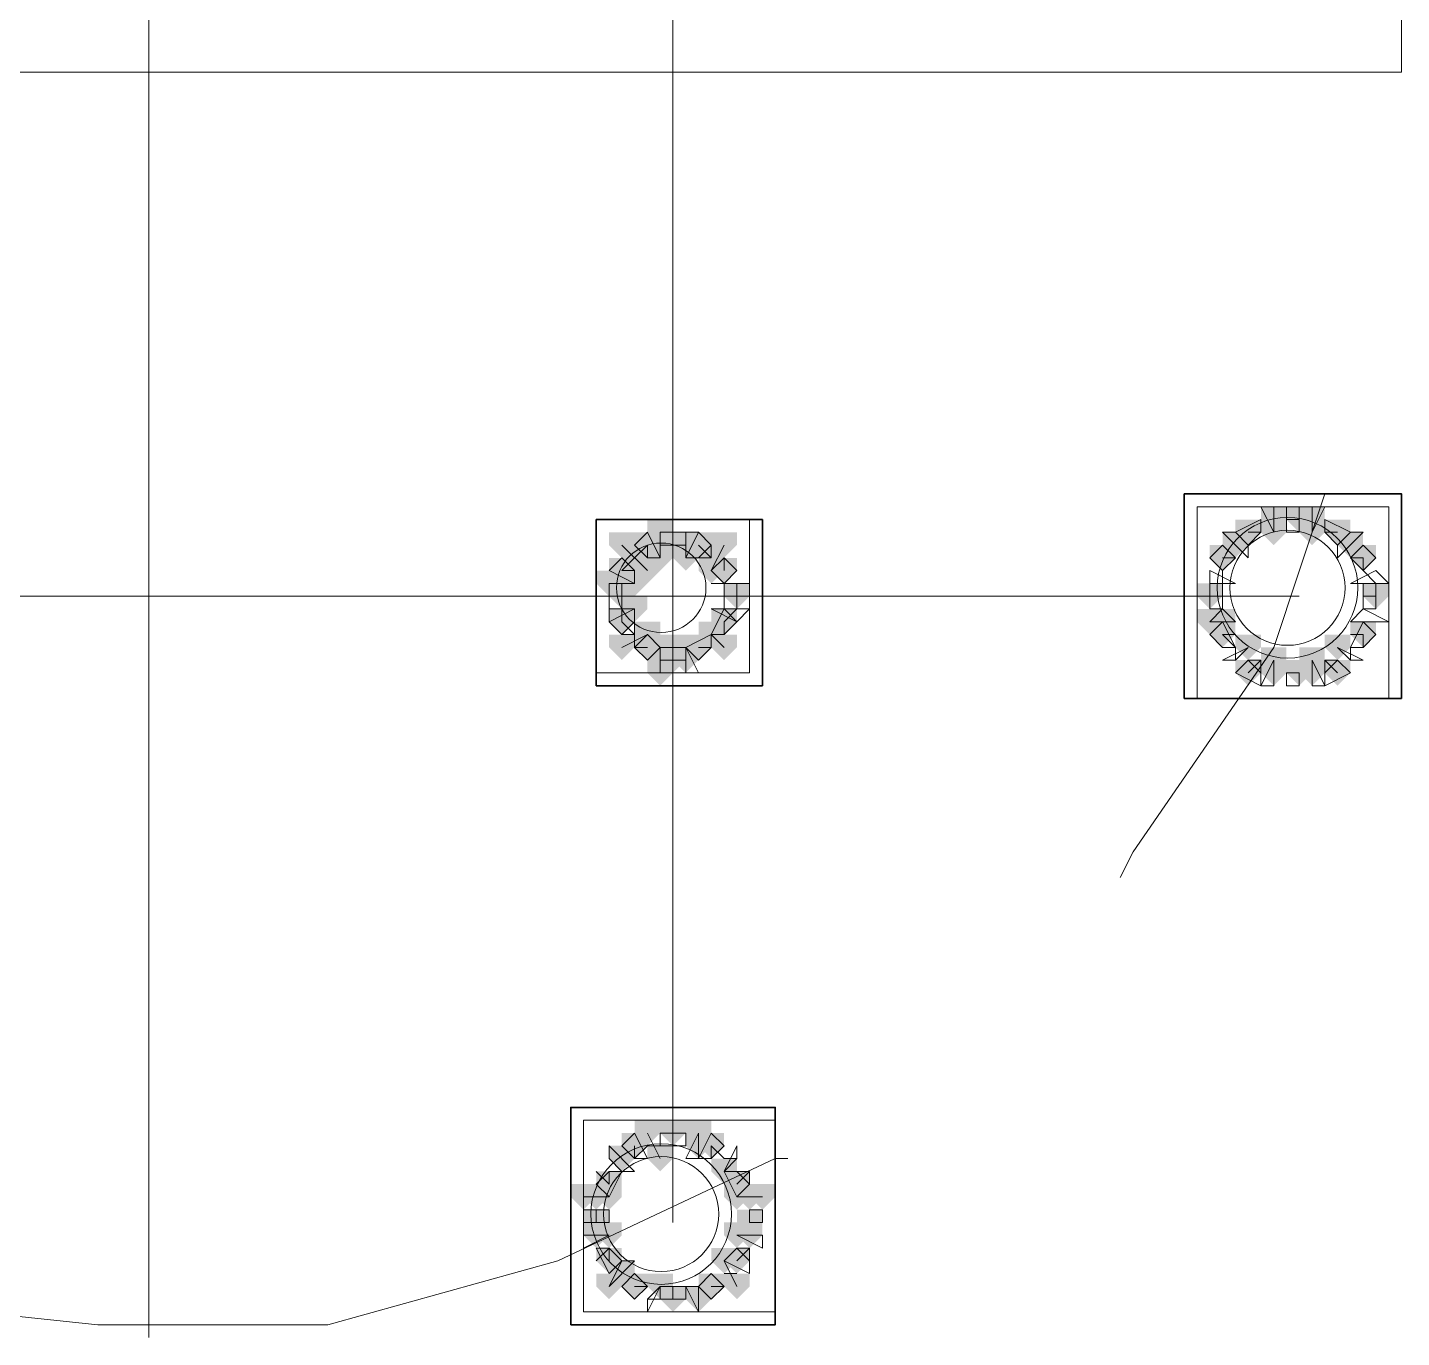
# Model space of a CAD drawing. Header units: millimetres. Extents: x 2315 to 4619, y 1334 to 1897.
# Drawn here: x 3989.43 to 3996, y 1548.66 to 1554.92 of the extents above; entities that cross this region are included whole.
import ezdxf

# ---------------------------------------------------------------- set-up
doc = ezdxf.new("R2010")
doc.units = ezdxf.units.MM
for name, color, linetype, true_color in [('PDF_10', 7, 'Continuous', 0x00b85c), ('PDF_AXIS', 7, 'Continuous', 0x00b85c), ('PDF_柱构件', 7, 'Continuous', 0x00b85c), ('PDF_转运站初步方案', 7, 'Continuous', 0x00b85c)]:
    doc.layers.add(name, color=color, linetype=linetype, true_color=true_color)
doc.layers.add('PDF_中心线层', color=1, linetype='Continuous')
doc.layers.add('PDF_粗实线层', color=7, linetype='Continuous')

msp = doc.modelspace()

# ---------------------------------------------------------------- hatches: boundary and pattern name
at = {"layer": 'PDF_10', "transparency": 33554559}
for points in [[(3995.509, 1552.6298), (3995.448, 1552.6298), (3995.448, 1552.5687), (3995.509, 1552.5076), (3995.5701, 1552.5687), (3995.5701, 1552.6298)], [(3995.509, 1552.6298), (3995.448, 1552.6298), (3995.448, 1552.5687), (3995.509, 1552.5076), (3995.5701, 1552.5687), (3995.5701, 1552.6298)], [(3995.509, 1552.6298), (3995.448, 1552.6298), (3995.448, 1552.5687), (3995.509, 1552.5076), (3995.5701, 1552.5687), (3995.5701, 1552.6298)], [(3995.2647, 1552.5687), (3995.2036, 1552.5687), (3995.2036, 1552.5076), (3995.2647, 1552.4466), (3995.3258, 1552.5076), (3995.3258, 1552.5687)], [(3995.2647, 1552.5687), (3995.2036, 1552.5687), (3995.2036, 1552.5076), (3995.2647, 1552.4466), (3995.3258, 1552.5076), (3995.3258, 1552.5687)], [(3995.6923, 1552.5687), (3995.6312, 1552.5687), (3995.6312, 1552.5076), (3995.6923, 1552.4466), (3995.7534, 1552.5076), (3995.7534, 1552.5687)], [(3995.6923, 1552.5687), (3995.6312, 1552.5687), (3995.6312, 1552.5076), (3995.6923, 1552.4466), (3995.7534, 1552.5076), (3995.7534, 1552.5687)], [(3992.3939, 1552.5076), (3992.3328, 1552.5076), (3992.3328, 1552.4466), (3992.3939, 1552.3855), (3992.455, 1552.4466), (3992.455, 1552.5076)], [(3992.3939, 1552.5076), (3992.3328, 1552.5076), (3992.3328, 1552.4466), (3992.3939, 1552.3855), (3992.455, 1552.4466), (3992.455, 1552.5076)], [(3992.5161, 1552.5076), (3992.455, 1552.5076), (3992.455, 1552.4466), (3992.5161, 1552.3855), (3992.5771, 1552.4466), (3992.5771, 1552.5076)], [(3992.5161, 1552.5076), (3992.455, 1552.5076), (3992.455, 1552.4466), (3992.5161, 1552.3855), (3992.5771, 1552.4466), (3992.5771, 1552.5076)], [(3992.6382, 1552.5076), (3992.5771, 1552.5076), (3992.5771, 1552.4466), (3992.6382, 1552.3855), (3992.6993, 1552.4466), (3992.6993, 1552.5076)], [(3992.6382, 1552.5076), (3992.5771, 1552.5076), (3992.5771, 1552.4466), (3992.6382, 1552.3855), (3992.6993, 1552.4466), (3992.6993, 1552.5076)], [(3995.1425, 1552.4466), (3995.0815, 1552.4466), (3995.0815, 1552.3855), (3995.1425, 1552.3244), (3995.2036, 1552.3855), (3995.2036, 1552.4466)], [(3995.1425, 1552.4466), (3995.0815, 1552.4466), (3995.0815, 1552.3855), (3995.1425, 1552.3244), (3995.2036, 1552.3855), (3995.2036, 1552.4466)], [(3995.8144, 1552.4466), (3995.7534, 1552.4466), (3995.7534, 1552.3855), (3995.8144, 1552.3244), (3995.8755, 1552.3855), (3995.8755, 1552.4466)], [(3995.8144, 1552.4466), (3995.7534, 1552.4466), (3995.7534, 1552.3855), (3995.8144, 1552.3244), (3995.8755, 1552.3855), (3995.8755, 1552.4466)], [(3992.2717, 1552.3855), (3992.2107, 1552.3855), (3992.2107, 1552.3244), (3992.2717, 1552.2633), (3992.3328, 1552.3244), (3992.3328, 1552.3855)], [(3992.2717, 1552.3855), (3992.2107, 1552.3855), (3992.2107, 1552.3244), (3992.2717, 1552.2633), (3992.3328, 1552.3244), (3992.3328, 1552.3855)], [(3992.7604, 1552.3855), (3992.6993, 1552.3855), (3992.6993, 1552.3244), (3992.7604, 1552.2633), (3992.8215, 1552.3244), (3992.8215, 1552.3855)], [(3992.7604, 1552.3855), (3992.6993, 1552.3855), (3992.6993, 1552.3244), (3992.7604, 1552.2633), (3992.8215, 1552.3244), (3992.8215, 1552.3855)], [(3992.7604, 1552.3855), (3992.6993, 1552.3855), (3992.6993, 1552.3244), (3992.7604, 1552.2633), (3992.8215, 1552.3244), (3992.8215, 1552.3855)], [(3992.2717, 1552.2633), (3992.2107, 1552.2633), (3992.2107, 1552.2022), (3992.2717, 1552.1412), (3992.3328, 1552.2022), (3992.3328, 1552.2633)], [(3992.2717, 1552.2633), (3992.2107, 1552.2633), (3992.2107, 1552.2022), (3992.2717, 1552.1412), (3992.3328, 1552.2022), (3992.3328, 1552.2633)], [(3992.8215, 1552.2633), (3992.7604, 1552.2633), (3992.7604, 1552.2022), (3992.8215, 1552.1412), (3992.8825, 1552.2022), (3992.8825, 1552.2633)], [(3992.8215, 1552.2633), (3992.7604, 1552.2633), (3992.7604, 1552.2022), (3992.8215, 1552.1412), (3992.8825, 1552.2022), (3992.8825, 1552.2633)], [(3995.0815, 1552.2633), (3995.0204, 1552.2633), (3995.0204, 1552.2022), (3995.0815, 1552.1412), (3995.1425, 1552.2022), (3995.1425, 1552.2633)], [(3995.0815, 1552.2633), (3995.0204, 1552.2633), (3995.0204, 1552.2022), (3995.0815, 1552.1412), (3995.1425, 1552.2022), (3995.1425, 1552.2633)], [(3995.8755, 1552.2633), (3995.8144, 1552.2633), (3995.8144, 1552.2022), (3995.8755, 1552.1412), (3995.9366, 1552.2022), (3995.9366, 1552.2633)], [(3995.8755, 1552.2633), (3995.8144, 1552.2633), (3995.8144, 1552.2022), (3995.8755, 1552.1412), (3995.9366, 1552.2022), (3995.9366, 1552.2633)], [(3992.2717, 1552.1412), (3992.2107, 1552.1412), (3992.2107, 1552.0801), (3992.2717, 1552.019), (3992.3328, 1552.0801), (3992.3328, 1552.1412)], [(3992.2717, 1552.1412), (3992.2107, 1552.1412), (3992.2107, 1552.0801), (3992.2717, 1552.019), (3992.3328, 1552.0801), (3992.3328, 1552.1412)], [(3992.7604, 1552.1412), (3992.6993, 1552.1412), (3992.6993, 1552.0801), (3992.7604, 1552.019), (3992.8215, 1552.0801), (3992.8215, 1552.1412)], [(3992.7604, 1552.1412), (3992.6993, 1552.1412), (3992.6993, 1552.0801), (3992.7604, 1552.019), (3992.8215, 1552.0801), (3992.8215, 1552.1412)], [(3995.1425, 1552.0801), (3995.0815, 1552.0801), (3995.0815, 1552.019), (3995.1425, 1551.9579), (3995.2036, 1552.019), (3995.2036, 1552.0801)], [(3995.1425, 1552.0801), (3995.0815, 1552.0801), (3995.0815, 1552.019), (3995.1425, 1551.9579), (3995.2036, 1552.019), (3995.2036, 1552.0801)], [(3995.8144, 1552.0801), (3995.7534, 1552.0801), (3995.7534, 1552.019), (3995.8144, 1551.9579), (3995.8755, 1552.019), (3995.8755, 1552.0801)], [(3995.8144, 1552.0801), (3995.7534, 1552.0801), (3995.7534, 1552.019), (3995.8144, 1551.9579), (3995.8755, 1552.019), (3995.8755, 1552.0801)], [(3992.3939, 1552.019), (3992.3328, 1552.019), (3992.3328, 1551.9579), (3992.3939, 1551.8968), (3992.455, 1551.9579), (3992.455, 1552.019)], [(3992.3939, 1552.019), (3992.3328, 1552.019), (3992.3328, 1551.9579), (3992.3939, 1551.8968), (3992.455, 1551.9579), (3992.455, 1552.019)], [(3992.3939, 1552.019), (3992.3328, 1552.019), (3992.3328, 1551.9579), (3992.3939, 1551.8968), (3992.455, 1551.9579), (3992.455, 1552.019)], [(3992.6382, 1552.019), (3992.5771, 1552.019), (3992.5771, 1551.9579), (3992.6382, 1551.8968), (3992.6993, 1551.9579), (3992.6993, 1552.019)], [(3992.6382, 1552.019), (3992.5771, 1552.019), (3992.5771, 1551.9579), (3992.6382, 1551.8968), (3992.6993, 1551.9579), (3992.6993, 1552.019)], [(3992.5161, 1551.9579), (3992.455, 1551.9579), (3992.455, 1551.8968), (3992.5161, 1551.8357), (3992.5771, 1551.8968), (3992.5771, 1551.9579)], [(3992.5161, 1551.9579), (3992.455, 1551.9579), (3992.455, 1551.8968), (3992.5161, 1551.8357), (3992.5771, 1551.8968), (3992.5771, 1551.9579)], [(3995.2647, 1551.8968), (3995.2036, 1551.8968), (3995.2036, 1551.8357), (3995.2647, 1551.7747), (3995.3258, 1551.8357), (3995.3258, 1551.8968)], [(3995.2647, 1551.8968), (3995.2036, 1551.8968), (3995.2036, 1551.8357), (3995.2647, 1551.7747), (3995.3258, 1551.8357), (3995.3258, 1551.8968)], [(3995.509, 1551.8968), (3995.448, 1551.8968), (3995.448, 1551.8357), (3995.509, 1551.7747), (3995.5701, 1551.8357), (3995.5701, 1551.8968)], [(3995.509, 1551.8968), (3995.448, 1551.8968), (3995.448, 1551.8357), (3995.509, 1551.7747), (3995.5701, 1551.8357), (3995.5701, 1551.8968)], [(3995.6923, 1551.8968), (3995.6312, 1551.8968), (3995.6312, 1551.8357), (3995.6923, 1551.7747), (3995.7534, 1551.8357), (3995.7534, 1551.8968)], [(3995.6923, 1551.8968), (3995.6312, 1551.8968), (3995.6312, 1551.8357), (3995.6923, 1551.7747), (3995.7534, 1551.8357), (3995.7534, 1551.8968)], [(3992.5161, 1549.6979), (3992.455, 1549.6979), (3992.455, 1549.6368), (3992.5161, 1549.5757), (3992.5771, 1549.6368), (3992.5771, 1549.6979)], [(3992.5161, 1549.6979), (3992.455, 1549.6979), (3992.455, 1549.6368), (3992.5161, 1549.5757), (3992.5771, 1549.6368), (3992.5771, 1549.6979)], [(3992.3328, 1549.6368), (3992.2717, 1549.6368), (3992.2717, 1549.5757), (3992.3328, 1549.5147), (3992.3939, 1549.5757), (3992.3939, 1549.6368)], [(3992.3328, 1549.6368), (3992.2717, 1549.6368), (3992.2717, 1549.5757), (3992.3328, 1549.5147), (3992.3939, 1549.5757), (3992.3939, 1549.6368)], [(3992.6993, 1549.6368), (3992.6382, 1549.6368), (3992.6382, 1549.5757), (3992.6993, 1549.5147), (3992.7604, 1549.5757), (3992.7604, 1549.6368)], [(3992.6993, 1549.6368), (3992.6382, 1549.6368), (3992.6382, 1549.5757), (3992.6993, 1549.5147), (3992.7604, 1549.5757), (3992.7604, 1549.6368)], [(3992.2107, 1549.4536), (3992.1496, 1549.4536), (3992.1496, 1549.3925), (3992.2107, 1549.3314), (3992.2717, 1549.3925), (3992.2717, 1549.4536)], [(3992.2107, 1549.4536), (3992.1496, 1549.4536), (3992.1496, 1549.3925), (3992.2107, 1549.3314), (3992.2717, 1549.3925), (3992.2717, 1549.4536)], [(3992.8215, 1549.4536), (3992.7604, 1549.4536), (3992.7604, 1549.3925), (3992.8215, 1549.3314), (3992.8825, 1549.3925), (3992.8825, 1549.4536)], [(3992.8215, 1549.4536), (3992.7604, 1549.4536), (3992.7604, 1549.3925), (3992.8215, 1549.3314), (3992.8825, 1549.3925), (3992.8825, 1549.4536)], [(3992.1496, 1549.2703), (3992.0885, 1549.2703), (3992.0885, 1549.2093), (3992.1496, 1549.1482), (3992.2107, 1549.2093), (3992.2107, 1549.2703)], [(3992.1496, 1549.2703), (3992.0885, 1549.2703), (3992.0885, 1549.2093), (3992.1496, 1549.1482), (3992.2107, 1549.2093), (3992.2107, 1549.2703)], [(3992.1496, 1549.2703), (3992.0885, 1549.2703), (3992.0885, 1549.2093), (3992.1496, 1549.1482), (3992.2107, 1549.2093), (3992.2107, 1549.2703)], [(3992.8825, 1549.2703), (3992.8215, 1549.2703), (3992.8215, 1549.2093), (3992.8825, 1549.1482), (3992.9436, 1549.2093), (3992.9436, 1549.2703)], [(3992.8825, 1549.2703), (3992.8215, 1549.2703), (3992.8215, 1549.2093), (3992.8825, 1549.1482), (3992.9436, 1549.2093), (3992.9436, 1549.2703)], [(3992.2107, 1549.0871), (3992.1496, 1549.0871), (3992.1496, 1549.026), (3992.2107, 1548.9649), (3992.2717, 1549.026), (3992.2717, 1549.0871)], [(3992.2107, 1549.0871), (3992.1496, 1549.0871), (3992.1496, 1549.026), (3992.2107, 1548.9649), (3992.2717, 1549.026), (3992.2717, 1549.0871)], [(3992.8215, 1549.0871), (3992.7604, 1549.0871), (3992.7604, 1549.026), (3992.8215, 1548.9649), (3992.8825, 1549.026), (3992.8825, 1549.0871)], [(3992.8215, 1549.0871), (3992.7604, 1549.0871), (3992.7604, 1549.026), (3992.8215, 1548.9649), (3992.8825, 1549.026), (3992.8825, 1549.0871)], [(3992.3328, 1548.9649), (3992.2717, 1548.9649), (3992.2717, 1548.9039), (3992.3328, 1548.8428), (3992.3939, 1548.9039), (3992.3939, 1548.9649)], [(3992.3328, 1548.9649), (3992.2717, 1548.9649), (3992.2717, 1548.9039), (3992.3328, 1548.8428), (3992.3939, 1548.9039), (3992.3939, 1548.9649)], [(3992.3328, 1548.9649), (3992.2717, 1548.9649), (3992.2717, 1548.9039), (3992.3328, 1548.8428), (3992.3939, 1548.9039), (3992.3939, 1548.9649)], [(3992.6993, 1548.9649), (3992.6382, 1548.9649), (3992.6382, 1548.9039), (3992.6993, 1548.8428), (3992.7604, 1548.9039), (3992.7604, 1548.9649)], [(3992.6993, 1548.9649), (3992.6382, 1548.9649), (3992.6382, 1548.9039), (3992.6993, 1548.8428), (3992.7604, 1548.9039), (3992.7604, 1548.9649)], [(3992.6993, 1548.9649), (3992.6382, 1548.9649), (3992.6382, 1548.9039), (3992.6993, 1548.8428), (3992.7604, 1548.9039), (3992.7604, 1548.9649)], [(3992.5161, 1548.9039), (3992.455, 1548.9039), (3992.455, 1548.8428), (3992.5161, 1548.7817), (3992.5771, 1548.8428), (3992.5771, 1548.9039)], [(3992.5161, 1548.9039), (3992.455, 1548.9039), (3992.455, 1548.8428), (3992.5161, 1548.7817), (3992.5771, 1548.8428), (3992.5771, 1548.9039)]]:
    msp.add_hatch(color=256, dxfattribs=at).paths.add_polyline_path(points)
at = {"layer": 'PDF_柱构件', "transparency": 33554559}
for points in [[(3995.3869, 1552.6298), (3995.3258, 1552.6298), (3995.3258, 1552.5687), (3995.3869, 1552.5076), (3995.448, 1552.5687), (3995.448, 1552.6298)], [(3995.5701, 1552.6298), (3995.509, 1552.6298), (3995.509, 1552.5687), (3995.5701, 1552.5076), (3995.6312, 1552.5687), (3995.6312, 1552.6298)], [(3992.455, 1552.5687), (3992.3939, 1552.5687), (3992.3939, 1552.5076), (3992.455, 1552.4466), (3992.5161, 1552.5076), (3992.5161, 1552.5687)], [(3995.3869, 1552.5687), (3995.3258, 1552.5687), (3995.3258, 1552.5076), (3995.3869, 1552.4466), (3995.448, 1552.5076), (3995.448, 1552.5687)], [(3995.5701, 1552.5687), (3995.509, 1552.5687), (3995.509, 1552.5076), (3995.5701, 1552.4466), (3995.6312, 1552.5076), (3995.6312, 1552.5687)], [(3992.2717, 1552.5076), (3992.2107, 1552.5076), (3992.2107, 1552.4466), (3992.2717, 1552.3855), (3992.3328, 1552.4466), (3992.3328, 1552.5076)], [(3992.455, 1552.5076), (3992.3939, 1552.5076), (3992.3939, 1552.4466), (3992.455, 1552.3855), (3992.5161, 1552.4466), (3992.5161, 1552.5076)], [(3992.5771, 1552.5076), (3992.5161, 1552.5076), (3992.5161, 1552.4466), (3992.5771, 1552.3855), (3992.6382, 1552.4466), (3992.6382, 1552.5076)], [(3992.7604, 1552.5076), (3992.6993, 1552.5076), (3992.6993, 1552.4466), (3992.7604, 1552.3855), (3992.8215, 1552.4466), (3992.8215, 1552.5076)], [(3995.2036, 1552.5076), (3995.1425, 1552.5076), (3995.1425, 1552.4466), (3995.2036, 1552.3855), (3995.2647, 1552.4466), (3995.2647, 1552.5076)], [(3995.7534, 1552.5076), (3995.6923, 1552.5076), (3995.6923, 1552.4466), (3995.7534, 1552.3855), (3995.8144, 1552.4466), (3995.8144, 1552.5076)], [(3992.3328, 1552.4466), (3992.2717, 1552.4466), (3992.2717, 1552.3855), (3992.3328, 1552.3244), (3992.3939, 1552.3855), (3992.3939, 1552.4466)], [(3992.455, 1552.4466), (3992.3939, 1552.4466), (3992.3939, 1552.3855), (3992.455, 1552.3244), (3992.5161, 1552.3855), (3992.5161, 1552.4466)], [(3992.5771, 1552.4466), (3992.5161, 1552.4466), (3992.5161, 1552.3855), (3992.5771, 1552.3244), (3992.6382, 1552.3855), (3992.6382, 1552.4466)], [(3992.6993, 1552.4466), (3992.6382, 1552.4466), (3992.6382, 1552.3855), (3992.6993, 1552.3244), (3992.7604, 1552.3855), (3992.7604, 1552.4466)], [(3992.2107, 1552.3244), (3992.1496, 1552.3244), (3992.1496, 1552.2633), (3992.2107, 1552.2022), (3992.2717, 1552.2633), (3992.2717, 1552.3244)], [(3992.2717, 1552.3244), (3992.2107, 1552.3244), (3992.2107, 1552.2633), (3992.2717, 1552.2022), (3992.3328, 1552.2633), (3992.3328, 1552.3244)], [(3992.3328, 1552.3244), (3992.2717, 1552.3244), (3992.2717, 1552.2633), (3992.3328, 1552.2022), (3992.3939, 1552.2633), (3992.3939, 1552.3244)], [(3992.3939, 1552.3855), (3992.3328, 1552.3855), (3992.3328, 1552.3244), (3992.3939, 1552.2633), (3992.455, 1552.3244), (3992.455, 1552.3855)], [(3992.6993, 1552.3855), (3992.6382, 1552.3855), (3992.6382, 1552.3244), (3992.6993, 1552.2633), (3992.7604, 1552.3244), (3992.7604, 1552.3855)], [(3992.3328, 1552.2022), (3992.2717, 1552.2022), (3992.2717, 1552.1412), (3992.3328, 1552.0801), (3992.3939, 1552.1412), (3992.3939, 1552.2022)], [(3995.0815, 1552.1412), (3995.0204, 1552.1412), (3995.0204, 1552.0801), (3995.0815, 1552.019), (3995.1425, 1552.0801), (3995.1425, 1552.1412)], [(3995.1425, 1552.1412), (3995.0815, 1552.1412), (3995.0815, 1552.0801), (3995.1425, 1552.019), (3995.2036, 1552.0801), (3995.2036, 1552.1412)], [(3992.3939, 1552.0801), (3992.3328, 1552.0801), (3992.3328, 1552.019), (3992.3939, 1551.9579), (3992.455, 1552.019), (3992.455, 1552.0801)], [(3992.6993, 1552.0801), (3992.6382, 1552.0801), (3992.6382, 1552.019), (3992.6993, 1551.9579), (3992.7604, 1552.019), (3992.7604, 1552.0801)], [(3992.2717, 1552.019), (3992.2107, 1552.019), (3992.2107, 1551.9579), (3992.2717, 1551.8968), (3992.3328, 1551.9579), (3992.3328, 1552.019)], [(3992.455, 1552.019), (3992.3939, 1552.019), (3992.3939, 1551.9579), (3992.455, 1551.8968), (3992.5161, 1551.9579), (3992.5161, 1552.019)], [(3992.5771, 1552.019), (3992.5161, 1552.019), (3992.5161, 1551.9579), (3992.5771, 1551.8968), (3992.6382, 1551.9579), (3992.6382, 1552.019)], [(3992.7604, 1552.019), (3992.6993, 1552.019), (3992.6993, 1551.9579), (3992.7604, 1551.8968), (3992.8215, 1551.9579), (3992.8215, 1552.019)], [(3995.2647, 1552.019), (3995.2036, 1552.019), (3995.2036, 1551.9579), (3995.2647, 1551.8968), (3995.3258, 1551.9579), (3995.3258, 1552.019)], [(3995.6923, 1552.019), (3995.6312, 1552.019), (3995.6312, 1551.9579), (3995.6923, 1551.8968), (3995.7534, 1551.9579), (3995.7534, 1552.019)], [(3992.455, 1551.9579), (3992.3939, 1551.9579), (3992.3939, 1551.8968), (3992.455, 1551.8357), (3992.5161, 1551.8968), (3992.5161, 1551.9579)], [(3992.5771, 1551.9579), (3992.5161, 1551.9579), (3992.5161, 1551.8968), (3992.5771, 1551.8357), (3992.6382, 1551.8968), (3992.6382, 1551.9579)], [(3995.3869, 1551.9579), (3995.3258, 1551.9579), (3995.3258, 1551.8968), (3995.3869, 1551.8357), (3995.448, 1551.8968), (3995.448, 1551.9579)], [(3995.5701, 1551.9579), (3995.509, 1551.9579), (3995.509, 1551.8968), (3995.5701, 1551.8357), (3995.6312, 1551.8968), (3995.6312, 1551.9579)], [(3992.455, 1551.8968), (3992.3939, 1551.8968), (3992.3939, 1551.8357), (3992.455, 1551.7747), (3992.5161, 1551.8357), (3992.5161, 1551.8968)], [(3995.3869, 1551.8968), (3995.3258, 1551.8968), (3995.3258, 1551.8357), (3995.3869, 1551.7747), (3995.448, 1551.8357), (3995.448, 1551.8968)], [(3995.5701, 1551.8968), (3995.509, 1551.8968), (3995.509, 1551.8357), (3995.5701, 1551.7747), (3995.6312, 1551.8357), (3995.6312, 1551.8968)], [(3992.3939, 1549.6979), (3992.3328, 1549.6979), (3992.3328, 1549.6368), (3992.3939, 1549.5757), (3992.455, 1549.6368), (3992.455, 1549.6979)], [(3992.6382, 1549.6979), (3992.5771, 1549.6979), (3992.5771, 1549.6368), (3992.6382, 1549.5757), (3992.6993, 1549.6368), (3992.6993, 1549.6979)], [(3992.6382, 1549.6368), (3992.5771, 1549.6368), (3992.5771, 1549.5757), (3992.6382, 1549.5147), (3992.6993, 1549.5757), (3992.6993, 1549.6368)], [(3992.2717, 1549.5757), (3992.2107, 1549.5757), (3992.2107, 1549.5147), (3992.2717, 1549.4536), (3992.3328, 1549.5147), (3992.3328, 1549.5757)], [(3992.455, 1549.5757), (3992.3939, 1549.5757), (3992.3939, 1549.5147), (3992.455, 1549.4536), (3992.5161, 1549.5147), (3992.5161, 1549.5757)], [(3992.7604, 1549.5147), (3992.6993, 1549.5147), (3992.6993, 1549.4536), (3992.7604, 1549.3925), (3992.8215, 1549.4536), (3992.8215, 1549.5147)], [(3992.0885, 1549.3925), (3992.0274, 1549.3925), (3992.0274, 1549.3314), (3992.0885, 1549.2703), (3992.1496, 1549.3314), (3992.1496, 1549.3925)], [(3992.1496, 1549.3925), (3992.0885, 1549.3925), (3992.0885, 1549.3314), (3992.1496, 1549.2703), (3992.2107, 1549.3314), (3992.2107, 1549.3925)], [(3992.2107, 1549.3925), (3992.1496, 1549.3925), (3992.1496, 1549.3314), (3992.2107, 1549.2703), (3992.2717, 1549.3314), (3992.2717, 1549.3925)], [(3992.8215, 1549.3925), (3992.7604, 1549.3925), (3992.7604, 1549.3314), (3992.8215, 1549.2703), (3992.8825, 1549.3314), (3992.8825, 1549.3925)], [(3992.8825, 1549.3925), (3992.8215, 1549.3925), (3992.8215, 1549.3314), (3992.8825, 1549.2703), (3992.9436, 1549.3314), (3992.9436, 1549.3925)], [(3992.9436, 1549.3925), (3992.8825, 1549.3925), (3992.8825, 1549.3314), (3992.9436, 1549.2703), (3993.0047, 1549.3314), (3993.0047, 1549.3925)], [(3992.1496, 1549.2093), (3992.0885, 1549.2093), (3992.0885, 1549.1482), (3992.1496, 1549.0871), (3992.2107, 1549.1482), (3992.2107, 1549.2093)], [(3992.2107, 1549.2093), (3992.1496, 1549.2093), (3992.1496, 1549.1482), (3992.2107, 1549.0871), (3992.2717, 1549.1482), (3992.2717, 1549.2093)], [(3992.8215, 1549.2093), (3992.7604, 1549.2093), (3992.7604, 1549.1482), (3992.8215, 1549.0871), (3992.8825, 1549.1482), (3992.8825, 1549.2093)], [(3992.8825, 1549.2093), (3992.8215, 1549.2093), (3992.8215, 1549.1482), (3992.8825, 1549.0871), (3992.9436, 1549.1482), (3992.9436, 1549.2093)], [(3992.7604, 1549.0871), (3992.6993, 1549.0871), (3992.6993, 1549.026), (3992.7604, 1548.9649), (3992.8215, 1549.026), (3992.8215, 1549.0871)], [(3992.2717, 1549.026), (3992.2107, 1549.026), (3992.2107, 1548.9649), (3992.2717, 1548.9039), (3992.3328, 1548.9649), (3992.3328, 1549.026)], [(3992.2107, 1548.9649), (3992.1496, 1548.9649), (3992.1496, 1548.9039), (3992.2107, 1548.8428), (3992.2717, 1548.9039), (3992.2717, 1548.9649)], [(3992.455, 1548.9649), (3992.3939, 1548.9649), (3992.3939, 1548.9039), (3992.455, 1548.8428), (3992.5161, 1548.9039), (3992.5161, 1548.9649)], [(3992.8215, 1548.9649), (3992.7604, 1548.9649), (3992.7604, 1548.9039), (3992.8215, 1548.8428), (3992.8825, 1548.9039), (3992.8825, 1548.9649)], [(3992.6382, 1548.9039), (3992.5771, 1548.9039), (3992.5771, 1548.8428), (3992.6382, 1548.7817), (3992.6993, 1548.8428), (3992.6993, 1548.9039)]]:
    msp.add_hatch(color=256, dxfattribs=at).paths.add_polyline_path(points)
at = {"layer": 'PDF_转运站初步方案', "transparency": 33554559}
for points in [[(3995.509, 1552.6298), (3995.448, 1552.6298), (3995.448, 1552.5687), (3995.509, 1552.5076), (3995.5701, 1552.5687), (3995.5701, 1552.6298)], [(3995.509, 1552.6298), (3995.448, 1552.6298), (3995.448, 1552.5687), (3995.509, 1552.5076), (3995.5701, 1552.5687), (3995.5701, 1552.6298)], [(3995.2647, 1552.5687), (3995.2036, 1552.5687), (3995.2036, 1552.5076), (3995.2647, 1552.4466), (3995.3258, 1552.5076), (3995.3258, 1552.5687)], [(3995.2647, 1552.5687), (3995.2036, 1552.5687), (3995.2036, 1552.5076), (3995.2647, 1552.4466), (3995.3258, 1552.5076), (3995.3258, 1552.5687)], [(3995.6923, 1552.5687), (3995.6312, 1552.5687), (3995.6312, 1552.5076), (3995.6923, 1552.4466), (3995.7534, 1552.5076), (3995.7534, 1552.5687)], [(3995.6923, 1552.5687), (3995.6312, 1552.5687), (3995.6312, 1552.5076), (3995.6923, 1552.4466), (3995.7534, 1552.5076), (3995.7534, 1552.5687)], [(3992.3939, 1552.5076), (3992.3328, 1552.5076), (3992.3328, 1552.4466), (3992.3939, 1552.3855), (3992.455, 1552.4466), (3992.455, 1552.5076)], [(3992.3939, 1552.5076), (3992.3328, 1552.5076), (3992.3328, 1552.4466), (3992.3939, 1552.3855), (3992.455, 1552.4466), (3992.455, 1552.5076)], [(3992.5161, 1552.5076), (3992.455, 1552.5076), (3992.455, 1552.4466), (3992.5161, 1552.3855), (3992.5771, 1552.4466), (3992.5771, 1552.5076)], [(3992.5161, 1552.5076), (3992.455, 1552.5076), (3992.455, 1552.4466), (3992.5161, 1552.3855), (3992.5771, 1552.4466), (3992.5771, 1552.5076)], [(3992.6382, 1552.5076), (3992.5771, 1552.5076), (3992.5771, 1552.4466), (3992.6382, 1552.3855), (3992.6993, 1552.4466), (3992.6993, 1552.5076)], [(3992.6382, 1552.5076), (3992.5771, 1552.5076), (3992.5771, 1552.4466), (3992.6382, 1552.3855), (3992.6993, 1552.4466), (3992.6993, 1552.5076)], [(3995.1425, 1552.4466), (3995.0815, 1552.4466), (3995.0815, 1552.3855), (3995.1425, 1552.3244), (3995.2036, 1552.3855), (3995.2036, 1552.4466)], [(3995.1425, 1552.4466), (3995.0815, 1552.4466), (3995.0815, 1552.3855), (3995.1425, 1552.3244), (3995.2036, 1552.3855), (3995.2036, 1552.4466)], [(3995.8144, 1552.4466), (3995.7534, 1552.4466), (3995.7534, 1552.3855), (3995.8144, 1552.3244), (3995.8755, 1552.3855), (3995.8755, 1552.4466)], [(3995.8144, 1552.4466), (3995.7534, 1552.4466), (3995.7534, 1552.3855), (3995.8144, 1552.3244), (3995.8755, 1552.3855), (3995.8755, 1552.4466)], [(3992.2717, 1552.3855), (3992.2107, 1552.3855), (3992.2107, 1552.3244), (3992.2717, 1552.2633), (3992.3328, 1552.3244), (3992.3328, 1552.3855)], [(3992.2717, 1552.3855), (3992.2107, 1552.3855), (3992.2107, 1552.3244), (3992.2717, 1552.2633), (3992.3328, 1552.3244), (3992.3328, 1552.3855)], [(3992.7604, 1552.3855), (3992.6993, 1552.3855), (3992.6993, 1552.3244), (3992.7604, 1552.2633), (3992.8215, 1552.3244), (3992.8215, 1552.3855)], [(3992.7604, 1552.3855), (3992.6993, 1552.3855), (3992.6993, 1552.3244), (3992.7604, 1552.2633), (3992.8215, 1552.3244), (3992.8215, 1552.3855)], [(3992.2717, 1552.2633), (3992.2107, 1552.2633), (3992.2107, 1552.2022), (3992.2717, 1552.1412), (3992.3328, 1552.2022), (3992.3328, 1552.2633)], [(3992.2717, 1552.2633), (3992.2107, 1552.2633), (3992.2107, 1552.2022), (3992.2717, 1552.1412), (3992.3328, 1552.2022), (3992.3328, 1552.2633)], [(3992.8215, 1552.2633), (3992.7604, 1552.2633), (3992.7604, 1552.2022), (3992.8215, 1552.1412), (3992.8825, 1552.2022), (3992.8825, 1552.2633)], [(3992.8215, 1552.2633), (3992.7604, 1552.2633), (3992.7604, 1552.2022), (3992.8215, 1552.1412), (3992.8825, 1552.2022), (3992.8825, 1552.2633)], [(3995.0815, 1552.2633), (3995.0204, 1552.2633), (3995.0204, 1552.2022), (3995.0815, 1552.1412), (3995.1425, 1552.2022), (3995.1425, 1552.2633)], [(3995.0815, 1552.2633), (3995.0204, 1552.2633), (3995.0204, 1552.2022), (3995.0815, 1552.1412), (3995.1425, 1552.2022), (3995.1425, 1552.2633)], [(3995.8755, 1552.2633), (3995.8144, 1552.2633), (3995.8144, 1552.2022), (3995.8755, 1552.1412), (3995.9366, 1552.2022), (3995.9366, 1552.2633)], [(3995.8755, 1552.2633), (3995.8144, 1552.2633), (3995.8144, 1552.2022), (3995.8755, 1552.1412), (3995.9366, 1552.2022), (3995.9366, 1552.2633)], [(3992.2717, 1552.1412), (3992.2107, 1552.1412), (3992.2107, 1552.0801), (3992.2717, 1552.019), (3992.3328, 1552.0801), (3992.3328, 1552.1412)], [(3992.2717, 1552.1412), (3992.2107, 1552.1412), (3992.2107, 1552.0801), (3992.2717, 1552.019), (3992.3328, 1552.0801), (3992.3328, 1552.1412)], [(3992.7604, 1552.1412), (3992.6993, 1552.1412), (3992.6993, 1552.0801), (3992.7604, 1552.019), (3992.8215, 1552.0801), (3992.8215, 1552.1412)], [(3992.7604, 1552.1412), (3992.6993, 1552.1412), (3992.6993, 1552.0801), (3992.7604, 1552.019), (3992.8215, 1552.0801), (3992.8215, 1552.1412)], [(3995.1425, 1552.0801), (3995.0815, 1552.0801), (3995.0815, 1552.019), (3995.1425, 1551.9579), (3995.2036, 1552.019), (3995.2036, 1552.0801)], [(3995.1425, 1552.0801), (3995.0815, 1552.0801), (3995.0815, 1552.019), (3995.1425, 1551.9579), (3995.2036, 1552.019), (3995.2036, 1552.0801)], [(3995.8144, 1552.0801), (3995.7534, 1552.0801), (3995.7534, 1552.019), (3995.8144, 1551.9579), (3995.8755, 1552.019), (3995.8755, 1552.0801)], [(3995.8144, 1552.0801), (3995.7534, 1552.0801), (3995.7534, 1552.019), (3995.8144, 1551.9579), (3995.8755, 1552.019), (3995.8755, 1552.0801)], [(3992.3939, 1552.019), (3992.3328, 1552.019), (3992.3328, 1551.9579), (3992.3939, 1551.8968), (3992.455, 1551.9579), (3992.455, 1552.019)], [(3992.3939, 1552.019), (3992.3328, 1552.019), (3992.3328, 1551.9579), (3992.3939, 1551.8968), (3992.455, 1551.9579), (3992.455, 1552.019)], [(3992.6382, 1552.019), (3992.5771, 1552.019), (3992.5771, 1551.9579), (3992.6382, 1551.8968), (3992.6993, 1551.9579), (3992.6993, 1552.019)], [(3992.6382, 1552.019), (3992.5771, 1552.019), (3992.5771, 1551.9579), (3992.6382, 1551.8968), (3992.6993, 1551.9579), (3992.6993, 1552.019)], [(3992.5161, 1551.9579), (3992.455, 1551.9579), (3992.455, 1551.8968), (3992.5161, 1551.8357), (3992.5771, 1551.8968), (3992.5771, 1551.9579)], [(3992.5161, 1551.9579), (3992.455, 1551.9579), (3992.455, 1551.8968), (3992.5161, 1551.8357), (3992.5771, 1551.8968), (3992.5771, 1551.9579)], [(3995.2647, 1551.8968), (3995.2036, 1551.8968), (3995.2036, 1551.8357), (3995.2647, 1551.7747), (3995.3258, 1551.8357), (3995.3258, 1551.8968)], [(3995.2647, 1551.8968), (3995.2036, 1551.8968), (3995.2036, 1551.8357), (3995.2647, 1551.7747), (3995.3258, 1551.8357), (3995.3258, 1551.8968)], [(3995.509, 1551.8968), (3995.448, 1551.8968), (3995.448, 1551.8357), (3995.509, 1551.7747), (3995.5701, 1551.8357), (3995.5701, 1551.8968)], [(3995.509, 1551.8968), (3995.448, 1551.8968), (3995.448, 1551.8357), (3995.509, 1551.7747), (3995.5701, 1551.8357), (3995.5701, 1551.8968)], [(3995.6923, 1551.8968), (3995.6312, 1551.8968), (3995.6312, 1551.8357), (3995.6923, 1551.7747), (3995.7534, 1551.8357), (3995.7534, 1551.8968)], [(3995.6923, 1551.8968), (3995.6312, 1551.8968), (3995.6312, 1551.8357), (3995.6923, 1551.7747), (3995.7534, 1551.8357), (3995.7534, 1551.8968)], [(3992.5161, 1549.6979), (3992.455, 1549.6979), (3992.455, 1549.6368), (3992.5161, 1549.5757), (3992.5771, 1549.6368), (3992.5771, 1549.6979)], [(3992.5161, 1549.6979), (3992.455, 1549.6979), (3992.455, 1549.6368), (3992.5161, 1549.5757), (3992.5771, 1549.6368), (3992.5771, 1549.6979)], [(3992.3328, 1549.6368), (3992.2717, 1549.6368), (3992.2717, 1549.5757), (3992.3328, 1549.5147), (3992.3939, 1549.5757), (3992.3939, 1549.6368)], [(3992.3328, 1549.6368), (3992.2717, 1549.6368), (3992.2717, 1549.5757), (3992.3328, 1549.5147), (3992.3939, 1549.5757), (3992.3939, 1549.6368)], [(3992.6993, 1549.6368), (3992.6382, 1549.6368), (3992.6382, 1549.5757), (3992.6993, 1549.5147), (3992.7604, 1549.5757), (3992.7604, 1549.6368)], [(3992.6993, 1549.6368), (3992.6382, 1549.6368), (3992.6382, 1549.5757), (3992.6993, 1549.5147), (3992.7604, 1549.5757), (3992.7604, 1549.6368)], [(3992.2107, 1549.4536), (3992.1496, 1549.4536), (3992.1496, 1549.3925), (3992.2107, 1549.3314), (3992.2717, 1549.3925), (3992.2717, 1549.4536)], [(3992.2107, 1549.4536), (3992.1496, 1549.4536), (3992.1496, 1549.3925), (3992.2107, 1549.3314), (3992.2717, 1549.3925), (3992.2717, 1549.4536)], [(3992.8215, 1549.4536), (3992.7604, 1549.4536), (3992.7604, 1549.3925), (3992.8215, 1549.3314), (3992.8825, 1549.3925), (3992.8825, 1549.4536)], [(3992.8215, 1549.4536), (3992.7604, 1549.4536), (3992.7604, 1549.3925), (3992.8215, 1549.3314), (3992.8825, 1549.3925), (3992.8825, 1549.4536)], [(3992.1496, 1549.2703), (3992.0885, 1549.2703), (3992.0885, 1549.2093), (3992.1496, 1549.1482), (3992.2107, 1549.2093), (3992.2107, 1549.2703)], [(3992.1496, 1549.2703), (3992.0885, 1549.2703), (3992.0885, 1549.2093), (3992.1496, 1549.1482), (3992.2107, 1549.2093), (3992.2107, 1549.2703)], [(3992.8825, 1549.2703), (3992.8215, 1549.2703), (3992.8215, 1549.2093), (3992.8825, 1549.1482), (3992.9436, 1549.2093), (3992.9436, 1549.2703)], [(3992.8825, 1549.2703), (3992.8215, 1549.2703), (3992.8215, 1549.2093), (3992.8825, 1549.1482), (3992.9436, 1549.2093), (3992.9436, 1549.2703)], [(3992.2107, 1549.0871), (3992.1496, 1549.0871), (3992.1496, 1549.026), (3992.2107, 1548.9649), (3992.2717, 1549.026), (3992.2717, 1549.0871)], [(3992.2107, 1549.0871), (3992.1496, 1549.0871), (3992.1496, 1549.026), (3992.2107, 1548.9649), (3992.2717, 1549.026), (3992.2717, 1549.0871)], [(3992.8215, 1549.0871), (3992.7604, 1549.0871), (3992.7604, 1549.026), (3992.8215, 1548.9649), (3992.8825, 1549.026), (3992.8825, 1549.0871)], [(3992.8215, 1549.0871), (3992.7604, 1549.0871), (3992.7604, 1549.026), (3992.8215, 1548.9649), (3992.8825, 1549.026), (3992.8825, 1549.0871)], [(3992.3328, 1548.9649), (3992.2717, 1548.9649), (3992.2717, 1548.9039), (3992.3328, 1548.8428), (3992.3939, 1548.9039), (3992.3939, 1548.9649)], [(3992.3328, 1548.9649), (3992.2717, 1548.9649), (3992.2717, 1548.9039), (3992.3328, 1548.8428), (3992.3939, 1548.9039), (3992.3939, 1548.9649)], [(3992.6993, 1548.9649), (3992.6382, 1548.9649), (3992.6382, 1548.9039), (3992.6993, 1548.8428), (3992.7604, 1548.9039), (3992.7604, 1548.9649)], [(3992.6993, 1548.9649), (3992.6382, 1548.9649), (3992.6382, 1548.9039), (3992.6993, 1548.8428), (3992.7604, 1548.9039), (3992.7604, 1548.9649)], [(3992.5161, 1548.9039), (3992.455, 1548.9039), (3992.455, 1548.8428), (3992.5161, 1548.7817), (3992.5771, 1548.8428), (3992.5771, 1548.9039)], [(3992.5161, 1548.9039), (3992.455, 1548.9039), (3992.455, 1548.8428), (3992.5161, 1548.7817), (3992.5771, 1548.8428), (3992.5771, 1548.9039)]]:
    msp.add_hatch(color=256, dxfattribs=at).paths.add_polyline_path(points)

# ---------------------------------------------------------------- linework, layer by layer
at = {"layer": 'PDF_10', "lineweight": 18}
for points in [[(3995.448, 1552.5687), (3995.509, 1552.5687)], [(3992.5161, 1552.5076), (3992.5161, 1552.4466), (3992.5771, 1552.4466)], [(3995.2647, 1552.5076), (3995.3258, 1552.5076), (3995.2647, 1552.5076)], [(3995.6923, 1552.5076), (3995.6312, 1552.5076), (3995.6923, 1552.5076)], [(3992.3328, 1552.3244), (3992.2717, 1552.3244), (3992.3328, 1552.3855), (3992.3939, 1552.4466), (3992.3939, 1552.3855)], [(3992.6382, 1552.4466), (3992.6993, 1552.3855)], [(3992.6382, 1552.3855), (3992.6993, 1552.4466)], [(3992.7604, 1552.3855), (3992.7604, 1552.3244)], [(3995.1425, 1552.3244), (3995.2036, 1552.3855), (3995.1425, 1552.3855)], [(3995.7534, 1552.3855), (3995.8144, 1552.3855), (3995.8144, 1552.3244)], [(3992.2717, 1552.1412), (3992.2717, 1552.2022), (3992.2107, 1552.2022)], [(3992.7604, 1552.2022), (3992.8215, 1552.2022), (3992.8215, 1552.1412)], [(3995.0815, 1552.1412), (3995.0815, 1552.2022), (3995.1425, 1552.2022)], [(3995.8144, 1552.2022), (3995.8755, 1552.2022), (3995.8755, 1552.1412)], [(3992.3328, 1552.019), (3992.2717, 1552.0801)], [(3992.3328, 1552.0801), (3992.2717, 1552.019)], [(3992.7604, 1552.019), (3992.7604, 1552.0801), (3992.7604, 1552.019)], [(3995.2036, 1551.9579), (3995.1425, 1552.019), (3995.2036, 1552.019)], [(3995.7534, 1552.019), (3995.8144, 1552.019), (3995.8144, 1551.9579)], [(3992.3939, 1551.9579), (3992.3328, 1551.9579)], [(3992.5771, 1551.8968), (3992.5161, 1551.8968), (3992.5161, 1551.9579)], [(3992.6993, 1551.9579), (3992.6382, 1551.9579), (3992.6993, 1551.9579)], [(3995.3258, 1551.8357), (3995.2647, 1551.8968)], [(3995.3258, 1551.8968), (3995.2647, 1551.8357)], [(3995.6923, 1551.8968), (3995.6312, 1551.8357)], [(3995.6312, 1551.8968), (3995.6923, 1551.8357)], [(3995.509, 1551.7747), (3995.509, 1551.8357), (3995.448, 1551.8357)], [(3992.5771, 1549.6368), (3992.5161, 1549.6368), (3992.5161, 1549.5757)], [(3992.3939, 1549.5757), (3992.3328, 1549.5147), (3992.3328, 1549.5757)], [(3992.7604, 1549.5147), (3992.6993, 1549.5757), (3992.6993, 1549.5147)], [(3992.2107, 1549.4536), (3992.2107, 1549.3925), (3992.1496, 1549.4536)], [(3992.8825, 1549.3925), (3992.8215, 1549.4536)], [(3992.8215, 1549.3925), (3992.8825, 1549.4536)], [(3992.1496, 1549.2703), (3992.1496, 1549.2093)], [(3992.9436, 1549.2093), (3992.8825, 1549.2093), (3992.8825, 1549.2703)], [(3992.1496, 1549.026), (3992.2107, 1549.0871), (3992.2107, 1549.026)], [(3992.8215, 1549.026), (3992.8825, 1549.0871)], [(3992.8215, 1549.0871), (3992.8825, 1549.026)], [(3992.3328, 1548.9039), (3992.3939, 1548.9039)], [(3992.5161, 1548.9039), (3992.5161, 1548.8428), (3992.5771, 1548.8428)], [(3992.6993, 1548.9039), (3992.7604, 1548.9039)]]:
    msp.add_lwpolyline(points, dxfattribs=at)
at = {"layer": 'PDF_AXIS', "lineweight": 18}
for points in [[(3995.9366, 1551.7136), (3995.9366, 1552.6298), (3995.0204, 1552.6298), (3995.0204, 1551.7136)], [(3992.8825, 1551.8357), (3992.8825, 1552.5687), (3992.1496, 1552.5687), (3992.1496, 1551.8357)], [(3992.0885, 1548.7817), (3992.0885, 1549.6979), (3993.0047, 1549.6979), (3993.0047, 1548.7817)]]:
    msp.add_lwpolyline(points, close=True, dxfattribs=at)
at = {"layer": 'PDF_中心线层', "color": 112, "lineweight": 18, "true_color": 0x00b85c}
for points in [[(3995.9977, 1554.7066), (3995.9977, 1555.2563), (3995.7534, 1556.3557), (3995.3869, 1557.4552), (3994.715, 1558.3714), (3993.982, 1559.2266), (3993.0047, 1559.8985), (3991.9663, 1560.3871), (3990.8669, 1560.6314), (3989.7674, 1560.6925), (3988.6069, 1560.5093), (3987.5074, 1560.1428), (3987.0188, 1559.8374)], [(3992.5161, 1549.2093), (3992.5161, 1560.1428)], [(3984.0258, 1554.7066), (3984.1479, 1553.546), (3984.4534, 1552.4466), (3985.0031, 1551.4693), (3985.675, 1550.553), (3986.5301, 1549.8201), (3987.5074, 1549.2093), (3988.6069, 1548.8428), (3989.7674, 1548.7206), (3990.8669, 1548.7206), (3991.9663, 1549.026), (3993.0047, 1549.5147), (3993.0658, 1549.5147)], [(3984.0258, 1554.7066), (3995.9977, 1554.7066), (3984.0258, 1554.7066)], [(3994.6539, 1550.8584), (3994.715, 1550.9806), (3995.3869, 1551.9579), (3995.6312, 1552.6909)], [(3995.509, 1552.2022), (3984.5755, 1552.2022)]]:
    msp.add_lwpolyline(points, dxfattribs=at)
msp.add_lwpolyline([(3990.0117, 1560.6925), (3990.0117, 1548.6595)], close=True, dxfattribs=at)
at = {"layer": 'PDF_柱构件', "lineweight": 18}
for points in [[(3995.3258, 1552.6298), (3995.3869, 1552.5076), (3995.3869, 1552.6298)], [(3995.448, 1552.5076), (3995.509, 1552.5076), (3995.509, 1552.6298), (3995.448, 1552.6298)], [(3995.5701, 1552.6298), (3995.5701, 1552.5076), (3995.6312, 1552.6298)], [(3995.2647, 1552.4466), (3995.3258, 1552.5076), (3995.3258, 1552.5687), (3995.2036, 1552.5076)], [(3995.6312, 1552.5076), (3995.6923, 1552.4466), (3995.7534, 1552.5076), (3995.6312, 1552.5687)], [(3992.3939, 1552.3855), (3992.455, 1552.3855), (3992.3939, 1552.5076), (3992.3328, 1552.4466)], [(3992.455, 1552.5076), (3992.455, 1552.3855)], [(3992.455, 1552.4466), (3992.5771, 1552.4466), (3992.5771, 1552.5076), (3992.455, 1552.5076)], [(3992.5771, 1552.5076), (3992.5771, 1552.3855), (3992.6382, 1552.5076)], [(3992.5771, 1552.3855), (3992.6993, 1552.3855), (3992.6993, 1552.4466), (3992.6382, 1552.5076)], [(3995.1425, 1552.5076), (3995.2647, 1552.3855), (3995.2647, 1552.4466), (3995.2036, 1552.5076)], [(3995.7534, 1552.5076), (3995.6923, 1552.4466), (3995.6923, 1552.3855), (3995.8144, 1552.5076)], [(3992.2717, 1552.4466), (3992.3939, 1552.3244)], [(3992.7604, 1552.4466), (3992.6993, 1552.3244)], [(3995.1425, 1552.3244), (3995.2036, 1552.3855), (3995.1425, 1552.4466), (3995.0815, 1552.3855)], [(3995.7534, 1552.3855), (3995.8144, 1552.3244), (3995.8755, 1552.3855), (3995.8144, 1552.4466)], [(3992.3328, 1552.2633), (3992.3328, 1552.3244), (3992.2717, 1552.3855), (3992.2107, 1552.3244)], [(3992.6993, 1552.3244), (3992.7604, 1552.2633), (3992.8215, 1552.3244), (3992.7604, 1552.3855)], [(3995.0815, 1552.2633), (3995.1425, 1552.2633), (3995.2036, 1552.2633), (3995.0815, 1552.3244)], [(3995.8755, 1552.3244), (3995.7534, 1552.2633), (3995.8144, 1552.2633), (3995.9366, 1552.2633)], [(3992.2107, 1552.2633), (3992.3328, 1552.2633)], [(3992.2717, 1552.1412), (3992.2717, 1552.2633), (3992.2107, 1552.2633), (3992.2107, 1552.1412)], [(3992.7604, 1552.2633), (3992.7604, 1552.1412), (3992.8215, 1552.1412), (3992.8215, 1552.2633)], [(3995.1425, 1552.1412), (3995.1425, 1552.2633), (3995.0815, 1552.2633), (3995.0815, 1552.1412)], [(3995.8144, 1552.2633), (3995.8144, 1552.1412), (3995.8755, 1552.1412), (3995.8755, 1552.2633)], [(3992.2107, 1552.0801), (3992.3328, 1552.1412), (3992.2107, 1552.1412)], [(3992.3328, 1552.019), (3992.3328, 1552.1412), (3992.2107, 1552.0801), (3992.2717, 1552.019)], [(3992.8825, 1552.1412), (3992.7604, 1552.1412), (3992.6993, 1552.1412), (3992.8215, 1552.0801)], [(3992.7604, 1552.1412), (3992.6993, 1552.019), (3992.7604, 1552.019), (3992.8215, 1552.0801)], [(3995.0815, 1552.0801), (3995.2036, 1552.0801), (3995.1425, 1552.1412)], [(3995.9366, 1552.0801), (3995.8144, 1552.1412), (3995.7534, 1552.0801), (3995.8755, 1552.0801)], [(3995.2036, 1551.9579), (3995.1425, 1552.0801), (3995.0815, 1552.019), (3995.1425, 1551.9579)], [(3995.8144, 1552.0801), (3995.7534, 1551.9579), (3995.8144, 1551.9579), (3995.8755, 1552.019)], [(3992.2717, 1551.9579), (3992.3939, 1552.019)], [(3992.455, 1551.9579), (3992.3939, 1552.019), (3992.3328, 1551.9579), (3992.3939, 1551.8968)], [(3992.6993, 1552.019), (3992.5771, 1551.9579), (3992.6382, 1551.8968), (3992.6993, 1551.9579)], [(3992.7604, 1551.9579), (3992.6993, 1552.019)], [(3992.455, 1551.8357), (3992.455, 1551.9579)], [(3992.5771, 1551.9579), (3992.455, 1551.9579), (3992.455, 1551.8968), (3992.5771, 1551.8968)], [(3992.6382, 1551.8357), (3992.5771, 1551.9579), (3992.5771, 1551.8357)], [(3995.8144, 1551.8968), (3995.6923, 1551.9579), (3995.7534, 1551.8968)], [(3995.3258, 1551.8968), (3995.2647, 1551.8968), (3995.2036, 1551.8357), (3995.3258, 1551.7747)], [(3995.3869, 1551.7747), (3995.3869, 1551.8968), (3995.3258, 1551.7747)], [(3995.6312, 1551.7747), (3995.5701, 1551.8968), (3995.5701, 1551.7747)], [(3995.6923, 1551.8968), (3995.6312, 1551.8968), (3995.6312, 1551.7747), (3995.7534, 1551.8357)], [(3995.509, 1551.8357), (3995.448, 1551.8357), (3995.448, 1551.7747), (3995.509, 1551.7747)], [(3992.3939, 1549.5147), (3992.3328, 1549.5147), (3992.2717, 1549.5757), (3992.3328, 1549.6368)], [(3992.3939, 1549.6368), (3992.455, 1549.5147)], [(3992.5771, 1549.5757), (3992.455, 1549.5757), (3992.455, 1549.6368), (3992.5771, 1549.6368)], [(3992.6382, 1549.6368), (3992.6382, 1549.5147), (3992.5771, 1549.5147)], [(3992.6993, 1549.5147), (3992.6382, 1549.5147), (3992.6993, 1549.6368), (3992.7604, 1549.5757)], [(3992.2107, 1549.5757), (3992.3328, 1549.4536), (3992.2717, 1549.4536), (3992.2107, 1549.5147)], [(3992.2717, 1549.4536), (3992.2107, 1549.3314), (3992.1496, 1549.3925), (3992.2107, 1549.4536)], [(3992.8215, 1549.3314), (3992.7604, 1549.4536), (3992.8825, 1549.4536), (3992.8825, 1549.3925)], [(3992.0885, 1549.3314), (3992.2107, 1549.3314)], [(3992.9436, 1549.3314), (3992.8215, 1549.3314)], [(3992.2107, 1549.2703), (3992.2107, 1549.2093), (3992.0885, 1549.2093), (3992.0885, 1549.2703)], [(3992.8825, 1549.2093), (3992.8825, 1549.2703), (3992.9436, 1549.2703), (3992.9436, 1549.2093)], [(3992.0885, 1549.1482), (3992.2107, 1549.1482), (3992.0885, 1549.0871)], [(3992.9436, 1549.0871), (3992.8215, 1549.1482), (3992.9436, 1549.1482)], [(3992.2107, 1549.0871), (3992.2717, 1549.026), (3992.2107, 1548.9649), (3992.1496, 1549.0871)], [(3992.7604, 1549.026), (3992.8215, 1549.0871), (3992.8825, 1549.0871), (3992.8825, 1548.9649)], [(3992.2107, 1548.9039), (3992.2717, 1549.026), (3992.3328, 1549.026)], [(3992.8215, 1548.9039), (3992.7604, 1549.026)], [(3992.3328, 1548.9649), (3992.3939, 1548.9039), (3992.3328, 1548.8428), (3992.2717, 1548.9039)], [(3992.6382, 1548.9039), (3992.6993, 1548.9649), (3992.7604, 1548.9039), (3992.6993, 1548.8428)], [(3992.455, 1548.9039), (3992.5771, 1548.9039), (3992.5771, 1548.8428), (3992.455, 1548.8428)], [(3992.6382, 1548.7817), (3992.5771, 1548.9039), (3992.6382, 1548.9039), (3992.6382, 1548.8428)]]:
    msp.add_lwpolyline(points, close=True, dxfattribs=at)
for points in [[(3995.1425, 1552.2633), (3995.1425, 1552.3244)], [(3995.8144, 1552.3244), (3995.8755, 1552.2633)], [(3992.8215, 1552.2633), (3992.6993, 1552.2633), (3992.7604, 1552.2633), (3992.8825, 1552.2633), (3992.8215, 1552.2633), (3992.7604, 1552.2633)], [(3992.2717, 1552.0801), (3992.2717, 1552.1412)], [(3992.8215, 1552.1412), (3992.7604, 1552.0801)], [(3995.8755, 1552.0801), (3995.8144, 1552.0801)], [(3992.3328, 1551.9579), (3992.3328, 1552.019)], [(3992.6993, 1552.019), (3992.6993, 1551.9579)], [(3995.2036, 1551.8968), (3995.2647, 1551.9579), (3995.1425, 1551.8968), (3995.2036, 1551.8968), (3995.2036, 1551.9579)], [(3995.7534, 1551.9579), (3995.7534, 1551.8968)], [(3992.455, 1549.5757), (3992.3939, 1549.5757)], [(3992.8215, 1549.5147), (3992.7604, 1549.4536), (3992.8215, 1549.5757), (3992.8215, 1549.5147), (3992.7604, 1549.5147)], [(3992.7604, 1548.9649), (3992.8215, 1548.9649)], [(3992.3939, 1548.8428), (3992.455, 1548.9039), (3992.3939, 1548.7817), (3992.3939, 1548.8428), (3992.455, 1548.8428)]]:
    msp.add_lwpolyline(points, dxfattribs=at)
at = {"layer": 'PDF_粗实线层', "color": 112, "lineweight": 35, "true_color": 0x00b85c}
for points in [[(3995.9977, 1551.7136), (3995.9977, 1552.6909), (3994.9593, 1552.6909), (3994.9593, 1551.7136)], [(3992.9436, 1551.7747), (3992.1496, 1551.7747), (3992.1496, 1552.5687), (3992.9436, 1552.5687)], [(3992.0274, 1548.7206), (3992.0274, 1549.759), (3993.0047, 1549.759), (3993.0047, 1548.7206)]]:
    msp.add_lwpolyline(points, close=True, dxfattribs=at)
at = {"layer": 'PDF_转运站初步方案', "lineweight": 18}
for centre, radius in [((3995.4529, 1552.2426), 0.3359), ((3995.4529, 1552.2426), 0.2749), ((3992.4598, 1552.2426), 0.2138), ((3992.4598, 1552.2426), 0.2138), ((3992.4598, 1549.2495), 0.3359), ((3992.4598, 1549.2495), 0.2749)]:
    msp.add_circle(centre, radius, dxfattribs=at)

doc.saveas('drawing.dxf')
